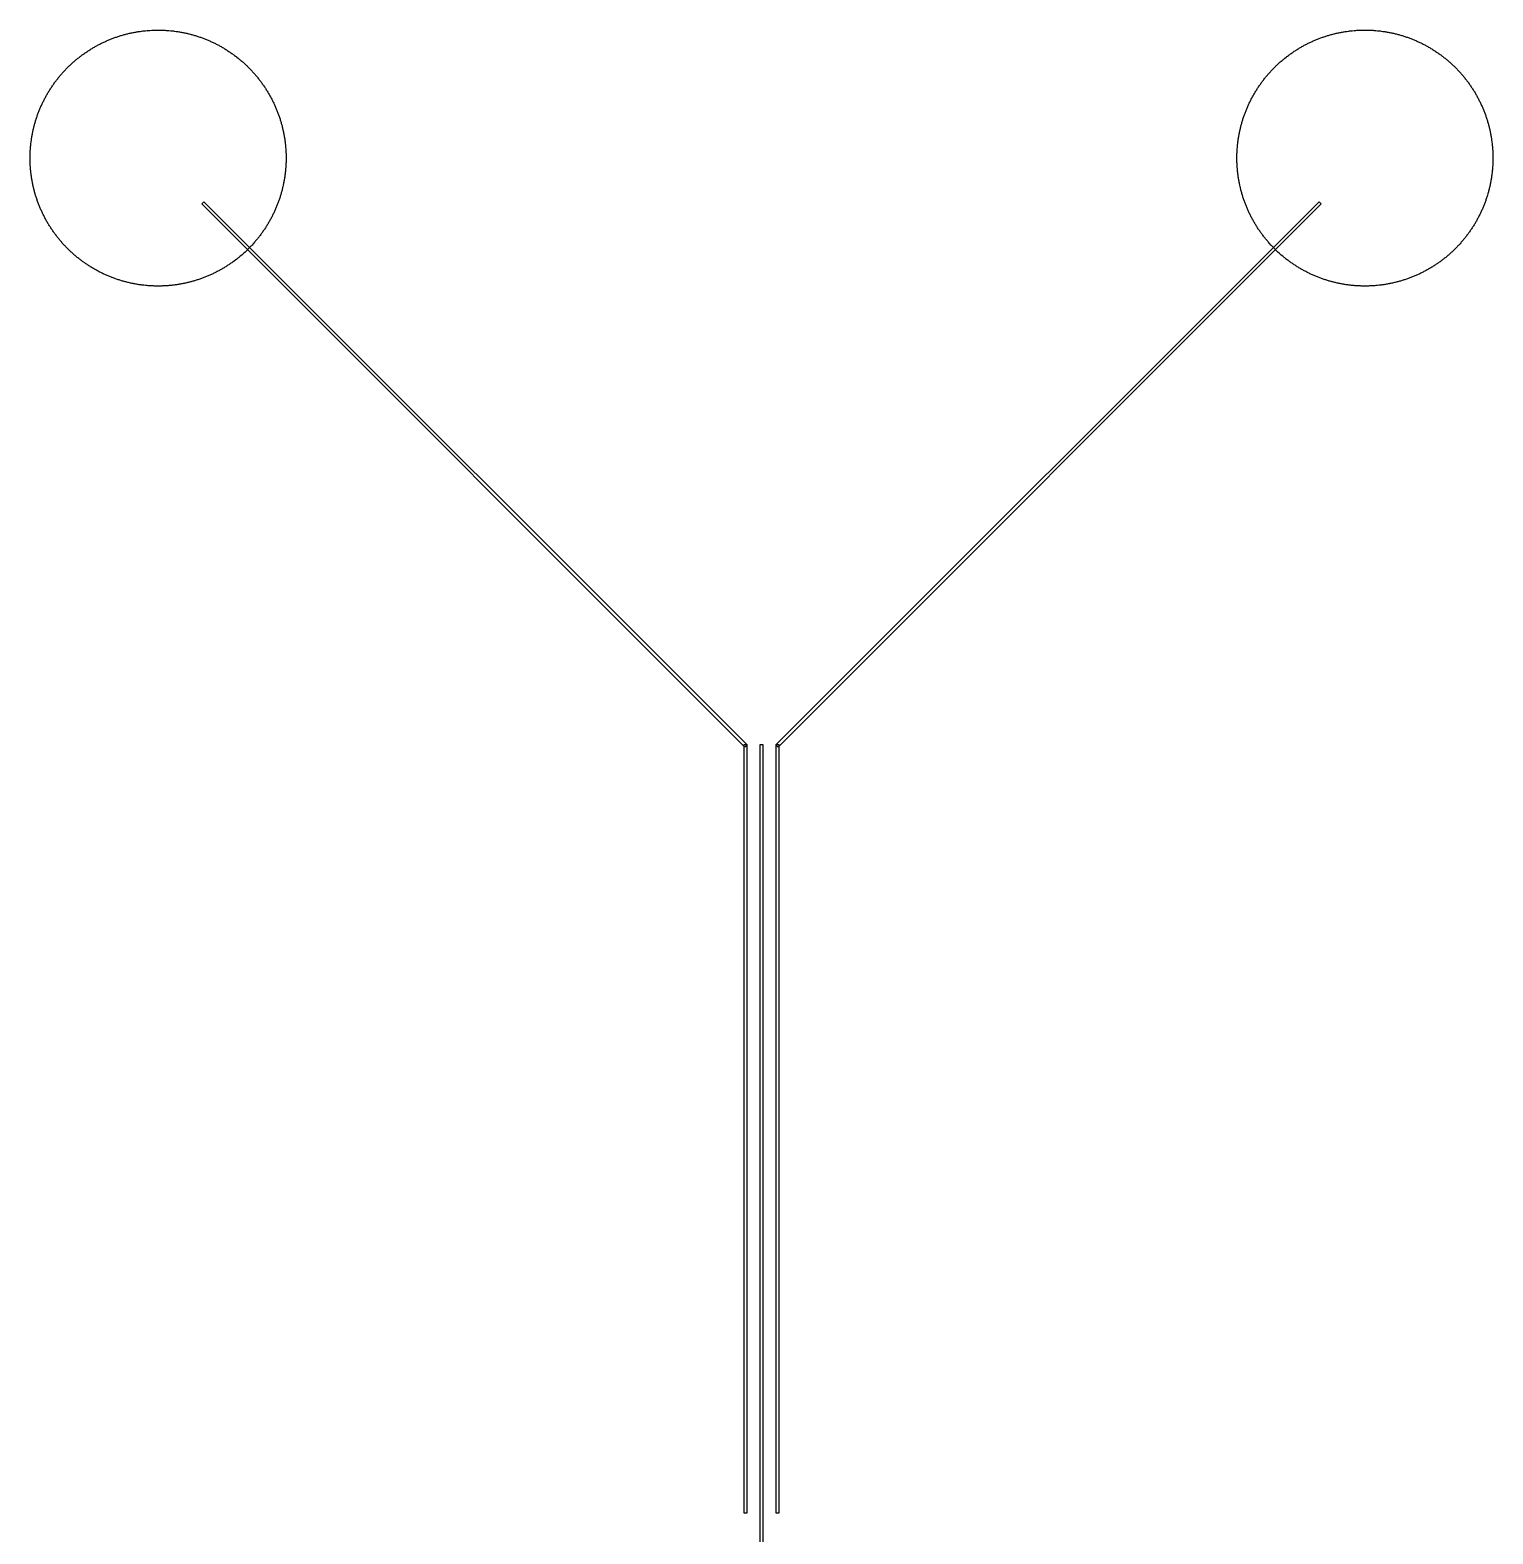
# Model space of a CAD drawing. Extents: x -30714 to 30714, y -38788 to 39084.
# Drawn here: x 19287 to 30714, y 7334 to 19084 of the extents above; entities that cross this region are included whole.
import ezdxf

# ---------------------------------------------------------------- set-up
doc = ezdxf.new("R2010")
doc.units = 0
doc.layers.add('New_Layer', color=20, linetype='CONTINUOUS')

msp = doc.modelspace()

# ---------------------------------------------------------------- linework, layer by layer
at = {"layer": 'New_Layer'}
for points in [[(21286.55, 18076.45), (21286.35, 18062.35), (21285.95, 18048.3), (21285.7, 18041.3), (21285.35, 18034.2), (21285, 18027.2), (21284.1, 18013.1), (21283, 17999.1), (21282.4, 17992.05), (21281, 17978.05), (21280.25, 17971.1), (21279.4, 17964.05), (21278.55, 17957.05), (21277.65, 17950.1), (21275.65, 17936.1), (21274.6, 17929.15), (21273.5, 17922.25), (21272.3, 17915.25), (21271.1, 17908.3), (21269.85, 17901.4), (21268.55, 17894.45), (21267.2, 17887.55), (21265.8, 17880.7), (21264.35, 17873.8), (21261.3, 17860.05), (21259.7, 17853.2), (21258.05, 17846.35), (21256.35, 17839.5), (21254.6, 17832.65), (21252.8, 17825.8), (21250.95, 17819), (21249.1, 17812.3), (21247.15, 17805.45), (21245.15, 17798.7), (21243.15, 17792), (21241.05, 17785.2), (21238.95, 17778.55), (21236.75, 17771.8), (21234.55, 17765.15), (21232.25, 17758.45), (21229.95, 17751.8), (21227.6, 17745.15), (21225.2, 17738.55), (21222.75, 17731.95), (21220.25, 17725.4), (21217.7, 17718.8), (21215.1, 17712.25), (21212.45, 17705.7), (21209.8, 17699.25), (21207.05, 17692.7), (21204.3, 17686.3), (21201.45, 17679.75), (21198.6, 17673.4), (21195.65, 17666.9), (21192.75, 17660.6), (21189.7, 17654.15), (21186.65, 17647.8), (21183.6, 17641.55), (21180.45, 17635.2), (21177.3, 17628.95), (21174.05, 17622.65), (21170.8, 17616.45), (21167.45, 17610.15), (21164.1, 17604), (21160.7, 17597.8), (21157.25, 17591.65), (21153.8, 17585.6), (21150.25, 17579.45), (21146.65, 17573.35), (21143.05, 17567.35), (21139.4, 17561.35), (21135.7, 17555.35), (21131.95, 17549.35), (21128.2, 17543.45), (21124.35, 17537.5), (21120.5, 17531.65), (21116.6, 17525.8), (21112.65, 17519.95), (21108.65, 17514.15), (21104.6, 17508.35), (21100.55, 17502.65), (21096.45, 17496.9), (21092.25, 17491.15), (21088.1, 17485.55), (21083.85, 17479.9), (21079.6, 17474.35), (21075.25, 17468.7), (21066.55, 17457.7), (21062.15, 17452.25), (21057.65, 17446.8), (21053.1, 17441.3), (21048.6, 17436), (21044.05, 17430.65), (21039.4, 17425.3), (21034.7, 17419.95), (21030.05, 17414.75), (21020.55, 17404.35), (21015.75, 17399.2), (21010.9, 17394.05), (21006.05, 17389), (21001.15, 17383.95), (20996.2, 17378.95), (20991.2, 17373.95), (20986.2, 17369), (20981.1, 17364.05), (20976.1, 17359.25), (20970.9, 17354.35), (20965.75, 17349.55), (20955.35, 17340.05), (20944.8, 17330.7), (20939.5, 17326.1), (20928.8, 17317), (20917.9, 17308), (20912.4, 17303.55), (20901.4, 17294.85), (20890.2, 17286.25), (20884.55, 17282), (20873.25, 17273.7), (20867.55, 17269.6), (20861.75, 17265.5), (20855.95, 17261.45), (20850.2, 17257.5), (20844.35, 17253.55), (20838.45, 17249.6), (20832.6, 17245.75), (20826.65, 17241.9), (20820.75, 17238.15), (20814.75, 17234.4), (20808.75, 17230.7), (20802.75, 17227.05), (20796.75, 17223.45), (20790.7, 17219.9), (20784.55, 17216.35), (20778.4, 17212.85), (20772.25, 17209.4), (20766.1, 17206), (20759.9, 17202.65), (20753.7, 17199.35), (20747.5, 17196.1), (20741.2, 17192.85), (20734.9, 17189.65), (20728.65, 17186.55), (20722.3, 17183.45), (20715.95, 17180.4), (20709.55, 17177.4), (20703.2, 17174.45), (20696.8, 17171.55), (20690.3, 17168.65), (20683.9, 17165.85), (20677.35, 17163.05), (20670.95, 17160.35), (20664.4, 17157.65), (20657.85, 17155), (20651.35, 17152.45), (20644.7, 17149.85), (20638.2, 17147.4), (20631.6, 17144.95), (20624.9, 17142.5), (20618.3, 17140.15), (20611.65, 17137.85), (20605, 17135.6), (20598.3, 17133.35), (20591.6, 17131.2), (20584.85, 17129.05), (20578.15, 17127), (20571.4, 17124.95), (20564.6, 17122.95), (20557.9, 17121.05), (20551.1, 17119.15), (20544.25, 17117.3), (20537.5, 17115.55), (20530.65, 17113.8), (20523.85, 17112.1), (20517, 17110.45), (20510.1, 17108.85), (20503.25, 17107.3), (20496.35, 17105.8), (20489.5, 17104.35), (20482.55, 17102.95), (20475.65, 17101.6), (20468.7, 17100.25), (20461.8, 17099), (20454.85, 17097.8), (20447.9, 17096.65), (20440.95, 17095.55), (20433.95, 17094.45), (20427.05, 17093.45), (20420.05, 17092.5), (20413, 17091.55), (20406.1, 17090.7), (20399.1, 17089.9), (20392.1, 17089.15), (20385.05, 17088.4), (20378.05, 17087.75), (20371, 17087.1), (20364, 17086.55), (20357, 17086.05), (20349.95, 17085.55), (20342.95, 17085.15), (20335.9, 17084.75), (20321.85, 17084.15), (20314.8, 17083.95), (20300.7, 17083.65), (20286.6, 17083.55), (20272.5, 17083.65), (20258.4, 17083.95), (20251.35, 17084.15), (20244.3, 17084.45), (20237.3, 17084.75), (20223.2, 17085.55), (20209.15, 17086.55), (20202.15, 17087.1), (20188.1, 17088.4), (20174.1, 17089.9), (20167.1, 17090.7), (20160.1, 17091.6), (20153.15, 17092.5), (20146.15, 17093.45), (20139.25, 17094.45), (20132.2, 17095.55), (20125.25, 17096.65), (20118.3, 17097.8), (20111.4, 17099), (20104.5, 17100.25), (20097.6, 17101.55), (20090.6, 17102.95), (20083.7, 17104.35), (20076.8, 17105.8), (20069.95, 17107.3), (20063.05, 17108.85), (20056.2, 17110.45), (20049.35, 17112.1), (20042.5, 17113.8), (20035.7, 17115.55), (20028.95, 17117.3), (20022.1, 17119.15), (20015.3, 17121.05), (20008.6, 17122.95), (20001.8, 17124.95), (19995, 17127), (19988.35, 17129.05), (19981.55, 17131.2), (19974.9, 17133.35), (19961.5, 17137.85), (19954.9, 17140.15), (19948.3, 17142.5), (19941.6, 17144.95), (19935, 17147.4), (19928.4, 17149.9), (19921.85, 17152.45), (19915.35, 17155), (19908.8, 17157.65), (19902.25, 17160.35), (19895.8, 17163.05), (19889.3, 17165.85), (19882.9, 17168.65), (19876.4, 17171.55), (19870, 17174.45), (19863.6, 17177.4), (19857.25, 17180.4), (19850.9, 17183.45), (19844.55, 17186.55), (19838.3, 17189.65), (19832, 17192.85), (19825.75, 17196.05), (19819.45, 17199.35), (19813.3, 17202.65), (19807.1, 17206), (19800.9, 17209.4), (19794.75, 17212.85), (19788.6, 17216.35), (19782.5, 17219.9), (19776.45, 17223.45), (19770.45, 17227.05), (19764.35, 17230.75), (19758.45, 17234.4), (19752.45, 17238.15), (19746.5, 17241.95), (19740.6, 17245.75), (19734.65, 17249.65), (19728.8, 17253.55), (19723, 17257.5), (19717.15, 17261.5), (19711.45, 17265.5), (19705.7, 17269.55), (19699.95, 17273.7), (19694.25, 17277.85), (19688.6, 17282.05), (19683, 17286.25), (19677.35, 17290.55), (19671.8, 17294.85), (19666.25, 17299.2), (19660.75, 17303.6), (19655.3, 17308), (19649.8, 17312.5), (19644.45, 17316.95), (19639.05, 17321.5), (19633.7, 17326.1), (19628.4, 17330.7), (19623.1, 17335.35), (19617.85, 17340.05), (19612.6, 17344.8), (19607.45, 17349.55), (19602.3, 17354.35), (19597.15, 17359.2), (19592.05, 17364.1), (19587, 17369), (19582, 17373.95), (19577, 17378.95), (19572.05, 17383.95), (19567.15, 17389), (19562.25, 17394.1), (19557.45, 17399.2), (19552.65, 17404.35), (19547.85, 17409.55), (19543.15, 17414.75), (19538.45, 17420), (19533.8, 17425.3), (19529.15, 17430.65), (19524.6, 17435.95), (19520.05, 17441.35), (19515.55, 17446.75), (19511.05, 17452.25), (19506.65, 17457.7), (19502.3, 17463.15), (19497.9, 17468.75), (19493.6, 17474.3), (19489.3, 17479.95), (19485.1, 17485.55), (19480.9, 17491.2), (19476.75, 17496.9), (19472.65, 17502.6), (19468.6, 17508.35), (19464.55, 17514.15), (19460.55, 17519.95), (19456.6, 17525.8), (19452.7, 17531.65), (19448.8, 17537.55), (19445, 17543.45), (19441.2, 17549.4), (19437.5, 17555.3), (19433.8, 17561.3), (19430.15, 17567.3), (19426.5, 17573.4), (19422.95, 17579.45), (19419.4, 17585.6), (19415.95, 17591.65), (19412.5, 17597.8), (19409.1, 17603.95), (19405.75, 17610.15), (19402.4, 17616.45), (19399.15, 17622.65), (19395.9, 17628.95), (19392.75, 17635.15), (19389.6, 17641.5), (19386.5, 17647.85), (19383.45, 17654.2), (19380.45, 17660.6), (19377.5, 17666.95), (19374.6, 17673.35), (19371.75, 17679.75), (19368.9, 17686.25), (19366.15, 17692.7), (19363.4, 17699.2), (19360.7, 17705.75), (19358.1, 17712.25), (19355.5, 17718.8), (19352.95, 17725.35), (19350.45, 17731.95), (19348, 17738.55), (19345.6, 17745.15), (19343.25, 17751.8), (19340.9, 17758.5), (19338.65, 17765.1), (19336.45, 17771.8), (19334.25, 17778.55), (19332.15, 17785.2), (19330.05, 17791.95), (19326.05, 17805.45), (19324.1, 17812.25), (19322.25, 17819), (19320.4, 17825.8), (19318.6, 17832.65), (19316.85, 17839.45), (19315.15, 17846.3), (19313.5, 17853.15), (19311.9, 17860), (19310.35, 17866.9), (19308.85, 17873.75), (19307.4, 17880.65), (19306, 17887.55), (19304.65, 17894.45), (19303.35, 17901.4), (19302.1, 17908.3), (19300.85, 17915.3), (19299.7, 17922.2), (19298.6, 17929.15), (19297.55, 17936.1), (19296.5, 17943.15), (19295.55, 17950.05), (19294.65, 17957.05), (19292.95, 17971.05), (19292.2, 17978.05), (19291.45, 17985.1), (19290.8, 17992.05), (19289.6, 18006.1), (19289.1, 18013.1), (19288.2, 18027.2), (19287.85, 18034.2), (19287.5, 18041.25), (19287, 18055.35), (19286.85, 18062.35), (19286.7, 18069.4), (19286.65, 18076.45), (19286.6, 18083.55), (19286.7, 18097.65), (19286.85, 18104.7), (19287, 18111.7), (19287.5, 18125.8), (19287.85, 18132.85), (19288.2, 18139.85), (19289.1, 18153.95), (19289.6, 18160.95), (19290.2, 18168), (19290.8, 18175), (19291.45, 18181.95), (19292.2, 18189), (19292.95, 18196), (19294.65, 18210), (19295.55, 18217), (19296.5, 18223.9), (19297.55, 18230.95), (19298.6, 18237.9), (19299.7, 18244.85), (19300.85, 18251.75), (19302.1, 18258.75), (19303.35, 18265.65), (19304.65, 18272.6), (19306, 18279.5), (19307.4, 18286.4), (19308.85, 18293.3), (19310.35, 18300.2), (19311.9, 18307.05), (19313.5, 18313.9), (19315.15, 18320.75), (19316.85, 18327.6), (19318.6, 18334.45), (19320.4, 18341.25), (19322.25, 18348.05), (19324.1, 18354.8), (19326.05, 18361.6), (19328, 18368.3), (19330.05, 18375.1), (19332.15, 18381.85), (19334.25, 18388.55), (19338.65, 18401.95), (19340.9, 18408.55), (19343.2, 18415.2), (19345.6, 18421.9), (19348, 18428.5), (19350.45, 18435.1), (19352.95, 18441.7), (19355.5, 18448.25), (19358.05, 18454.75), (19360.7, 18461.3), (19363.4, 18467.85), (19366.15, 18474.35), (19368.9, 18480.8), (19371.75, 18487.3), (19374.6, 18493.7), (19377.5, 18500.1), (19380.5, 18506.55), (19383.45, 18512.85), (19386.5, 18519.2), (19389.6, 18525.55), (19392.75, 18531.9), (19395.9, 18538.1), (19399.15, 18544.4), (19402.4, 18550.6), (19405.75, 18556.9), (19409.1, 18563.1), (19412.5, 18569.25), (19415.9, 18575.35), (19419.4, 18581.45), (19422.95, 18587.6), (19426.5, 18593.65), (19430.15, 18599.75), (19433.8, 18605.75), (19437.5, 18611.75), (19441.2, 18617.65), (19445, 18623.6), (19448.8, 18629.5), (19452.7, 18635.45), (19456.6, 18641.3), (19460.55, 18647.1), (19464.55, 18652.95), (19468.6, 18658.75), (19472.65, 18664.45), (19476.75, 18670.15), (19480.9, 18675.85), (19485.1, 18681.5), (19489.35, 18687.15), (19493.6, 18692.75), (19497.9, 18698.3), (19502.25, 18703.85), (19506.65, 18709.35), (19511.1, 18714.85), (19515.55, 18720.3), (19520.05, 18725.7), (19524.55, 18731.05), (19529.2, 18736.45), (19533.8, 18741.75), (19538.45, 18747.05), (19543.15, 18752.3), (19547.85, 18757.5), (19552.65, 18762.7), (19557.45, 18767.85), (19562.25, 18772.95), (19567.15, 18778.05), (19572.05, 18783.1), (19577, 18788.1), (19582, 18793.1), (19587, 18798.05), (19592.05, 18802.95), (19597.15, 18807.85), (19602.3, 18812.7), (19607.45, 18817.5), (19612.6, 18822.25), (19617.85, 18827), (19623.1, 18831.7), (19628.4, 18836.35), (19633.7, 18840.95), (19639.05, 18845.55), (19644.45, 18850.1), (19649.85, 18854.6), (19655.3, 18859.05), (19660.75, 18863.45), (19666.25, 18867.85), (19671.8, 18872.2), (19677.35, 18876.5), (19683, 18880.8), (19688.6, 18885), (19694.25, 18889.2), (19699.95, 18893.35), (19705.7, 18897.5), (19711.45, 18901.55), (19717.15, 18905.55), (19723, 18909.55), (19728.8, 18913.5), (19734.65, 18917.4), (19740.6, 18921.3), (19746.45, 18925.1), (19752.45, 18928.9), (19758.4, 18932.65), (19764.4, 18936.35), (19770.45, 18940), (19776.45, 18943.6), (19782.55, 18947.2), (19788.6, 18950.7), (19794.75, 18954.2), (19800.9, 18957.65), (19807.1, 18961.05), (19813.25, 18964.4), (19819.45, 18967.7), (19825.75, 18971), (19831.95, 18974.2), (19838.3, 18977.4), (19844.55, 18980.5), (19850.9, 18983.6), (19857.25, 18986.65), (19863.6, 18989.65), (19870, 18992.6), (19876.4, 18995.5), (19882.85, 18998.4), (19889.3, 19001.2), (19895.8, 19004), (19902.25, 19006.7), (19908.8, 19009.4), (19915.35, 19012.05), (19921.9, 19014.65), (19928.4, 19017.15), (19935, 19019.65), (19941.65, 19022.15), (19948.25, 19024.55), (19954.9, 19026.9), (19961.5, 19029.2), (19968.25, 19031.5), (19974.9, 19033.7), (19981.55, 19035.85), (19988.3, 19038), (19995, 19040.05), (20001.75, 19042.1), (20008.6, 19044.1), (20015.3, 19046), (20022.1, 19047.9), (20028.9, 19049.75), (20035.75, 19051.55), (20042.5, 19053.25), (20049.35, 19054.95), (20056.2, 19056.6), (20063.05, 19058.2), (20069.95, 19059.75), (20076.8, 19061.25), (20083.7, 19062.7), (20090.6, 19064.1), (20097.6, 19065.5), (20104.5, 19066.8), (20111.4, 19068.05), (20118.3, 19069.25), (20125.25, 19070.4), (20132.2, 19071.5), (20139.2, 19072.6), (20146.15, 19073.6), (20160.15, 19075.5), (20167.1, 19076.35), (20174.1, 19077.15), (20181.15, 19077.95), (20188.1, 19078.65), (20202.15, 19079.95), (20209.15, 19080.5), (20216.25, 19081.05), (20223.2, 19081.5), (20237.3, 19082.3), (20244.3, 19082.6), (20251.35, 19082.9), (20265.45, 19083.3), (20279.55, 19083.5), (20293.65, 19083.5), (20307.75, 19083.3), (20321.85, 19082.9), (20335.9, 19082.3), (20342.95, 19081.9), (20349.95, 19081.5), (20357, 19081), (20364, 19080.5), (20371.05, 19079.95), (20385.05, 19078.65), (20392.05, 19077.95), (20399.1, 19077.15), (20406.1, 19076.35), (20413.05, 19075.5), (20427.05, 19073.6), (20434, 19072.6), (20440.9, 19071.55), (20447.9, 19070.4), (20454.85, 19069.25), (20461.8, 19068.05), (20468.7, 19066.8), (20475.6, 19065.5), (20482.5, 19064.15), (20489.5, 19062.7), (20496.35, 19061.25), (20503.25, 19059.75), (20510.1, 19058.2), (20517, 19056.6), (20523.85, 19054.95), (20530.6, 19053.3), (20537.45, 19051.55), (20544.3, 19049.75), (20551.1, 19047.9), (20557.9, 19046), (20564.6, 19044.1), (20571.4, 19042.1), (20578.15, 19040.05), (20584.85, 19038), (20591.6, 19035.85), (20598.3, 19033.7), (20605, 19031.45), (20611.65, 19029.2), (20618.3, 19026.9), (20624.9, 19024.55), (20631.6, 19022.1), (20638.2, 19019.65), (20644.7, 19017.2), (20651.3, 19014.65), (20657.85, 19012.05), (20664.4, 19009.4), (20670.95, 19006.7), (20677.4, 19004), (20683.9, 19001.2), (20690.3, 18998.4), (20696.8, 18995.5), (20703.2, 18992.6), (20709.6, 18989.65), (20715.95, 18986.65), (20722.3, 18983.6), (20728.65, 18980.5), (20734.9, 18977.4), (20741.2, 18974.2), (20747.45, 18971), (20753.75, 18967.7), (20759.9, 18964.4), (20766.1, 18961.05), (20772.3, 18957.65), (20778.45, 18954.2), (20784.6, 18950.7), (20790.7, 18947.15), (20796.75, 18943.6), (20802.75, 18940), (20808.75, 18936.35), (20814.75, 18932.65), (20820.75, 18928.9), (20826.65, 18925.15), (20832.6, 18921.3), (20838.45, 18917.45), (20844.35, 18913.5), (20850.15, 18909.6), (20855.95, 18905.6), (20861.75, 18901.55), (20867.55, 18897.45), (20873.2, 18893.4), (20878.95, 18889.2), (20884.55, 18885.05), (20890.2, 18880.8), (20895.85, 18876.5), (20901.4, 18872.2), (20912.4, 18863.5), (20917.9, 18859.05), (20923.4, 18854.55), (20928.75, 18850.1), (20934.2, 18845.5), (20939.5, 18840.95), (20944.8, 18836.35), (20950.15, 18831.65), (20955.35, 18827), (20960.6, 18822.25), (20965.75, 18817.5), (20970.9, 18812.7), (20976.05, 18807.85), (20981.1, 18803), (20986.15, 18798.1), (20991.2, 18793.1), (20996.2, 18788.1), (21001.15, 18783.1), (21006.05, 18778.05), (21010.95, 18772.95), (21015.75, 18767.85), (21020.55, 18762.7), (21025.35, 18757.5), (21030.05, 18752.3), (21034.75, 18747.05), (21039.4, 18741.75), (21044, 18736.45), (21048.6, 18731.05), (21053.15, 18725.7), (21057.6, 18720.35), (21062.1, 18714.85), (21066.55, 18709.35), (21070.9, 18703.9), (21075.25, 18698.35), (21079.55, 18692.8), (21083.85, 18687.15), (21088.1, 18681.5), (21092.25, 18675.9), (21096.45, 18670.15), (21100.55, 18664.45), (21104.6, 18658.7), (21108.65, 18652.9), (21112.65, 18647.1), (21116.6, 18641.25), (21120.5, 18635.4), (21124.35, 18629.55), (21128.2, 18623.6), (21132, 18617.65), (21135.7, 18611.75), (21139.4, 18605.75), (21143.05, 18599.7), (21146.65, 18593.7), (21150.25, 18587.6), (21153.8, 18581.45), (21157.25, 18575.4), (21160.7, 18569.25), (21164.1, 18563.05), (21167.45, 18556.9), (21170.8, 18550.6), (21174.05, 18544.4), (21177.3, 18538.1), (21180.45, 18531.85), (21183.55, 18525.6), (21186.65, 18519.25), (21189.7, 18512.9), (21192.7, 18506.55), (21195.65, 18500.15), (21198.6, 18493.7), (21201.45, 18487.3), (21204.25, 18480.85), (21207.05, 18474.35), (21209.8, 18467.8), (21212.45, 18461.35), (21215.1, 18454.8), (21217.7, 18448.25), (21220.25, 18441.65), (21222.75, 18435.1), (21225.2, 18428.5), (21227.6, 18421.9), (21229.95, 18415.25), (21232.3, 18408.55), (21234.55, 18401.9), (21236.75, 18395.25), (21238.95, 18388.5), (21241.05, 18381.85), (21243.15, 18375.05), (21245.15, 18368.35), (21247.15, 18361.6), (21249.1, 18354.75), (21250.95, 18348.05), (21252.8, 18341.25), (21254.6, 18334.45), (21256.35, 18327.6), (21258.05, 18320.7), (21259.7, 18313.85), (21261.3, 18307), (21264.35, 18293.25), (21265.8, 18286.35), (21267.2, 18279.5), (21268.55, 18272.6), (21269.85, 18265.65), (21271.1, 18258.75), (21272.3, 18251.8), (21273.5, 18244.8), (21274.6, 18237.9), (21275.65, 18230.95), (21277.65, 18216.95), (21278.55, 18210), (21279.4, 18203), (21280.25, 18195.95), (21281, 18189), (21282.4, 18175), (21283, 18168), (21284.1, 18153.95), (21285, 18139.85), (21285.35, 18132.85), (21285.7, 18125.8), (21285.95, 18118.75), (21286.35, 18104.7), (21286.55, 18090.6)], [(30713.7, 18076.5), (30713.65, 18069.45), (30713.5, 18062.4), (30713.35, 18055.4), (30712.85, 18041.3), (30712.5, 18034.25), (30712.15, 18027.25), (30711.25, 18013.15), (30710.75, 18006.15), (30709.55, 17992.1), (30708.9, 17985.15), (30708.15, 17978.1), (30707.4, 17971.1), (30705.7, 17957.1), (30704.8, 17950.1), (30703.85, 17943.2), (30702.8, 17936.15), (30701.75, 17929.2), (30700.65, 17922.25), (30699.5, 17915.35), (30698.25, 17908.35), (30697, 17901.45), (30695.7, 17894.5), (30694.35, 17887.6), (30692.95, 17880.7), (30691.5, 17873.8), (30690, 17866.95), (30688.45, 17860.05), (30686.85, 17853.2), (30685.2, 17846.35), (30683.5, 17839.5), (30681.75, 17832.7), (30679.95, 17825.85), (30678.1, 17819.05), (30676.25, 17812.3), (30674.3, 17805.5), (30670.3, 17792), (30668.2, 17785.25), (30666.1, 17778.6), (30663.9, 17771.85), (30661.7, 17765.15), (30659.45, 17758.55), (30657.1, 17751.85), (30654.75, 17745.2), (30652.35, 17738.6), (30649.9, 17732), (30647.4, 17725.4), (30644.85, 17718.85), (30642.25, 17712.3), (30639.65, 17705.8), (30636.95, 17699.25), (30634.2, 17692.75), (30631.45, 17686.3), (30628.6, 17679.8), (30625.75, 17673.4), (30622.85, 17667), (30619.9, 17660.65), (30616.9, 17654.25), (30613.85, 17647.9), (30610.75, 17641.55), (30607.6, 17635.2), (30604.45, 17629), (30601.2, 17622.7), (30597.95, 17616.5), (30594.6, 17610.2), (30591.25, 17604), (30587.85, 17597.85), (30584.4, 17591.7), (30580.95, 17585.65), (30577.4, 17579.5), (30573.85, 17573.45), (30570.2, 17567.35), (30566.55, 17561.35), (30562.85, 17555.35), (30559.15, 17549.45), (30555.35, 17543.5), (30551.55, 17537.6), (30547.65, 17531.7), (30543.75, 17525.85), (30539.8, 17520), (30535.8, 17514.2), (30531.75, 17508.4), (30527.7, 17502.65), (30523.6, 17496.95), (30519.45, 17491.25), (30515.25, 17485.6), (30511.05, 17480), (30506.75, 17474.35), (30502.45, 17468.8), (30498.05, 17463.2), (30493.7, 17457.75), (30489.3, 17452.3), (30484.8, 17446.8), (30480.3, 17441.4), (30475.75, 17436), (30471.2, 17430.7), (30466.55, 17425.35), (30461.9, 17420.05), (30457.2, 17414.8), (30452.5, 17409.6), (30447.7, 17404.4), (30442.9, 17399.25), (30438.1, 17394.15), (30433.2, 17389.05), (30428.3, 17384), (30423.35, 17379), (30418.35, 17374), (30413.35, 17369.05), (30408.3, 17364.15), (30403.2, 17359.25), (30398.05, 17354.4), (30392.9, 17349.6), (30387.75, 17344.85), (30382.5, 17340.1), (30377.25, 17335.4), (30371.95, 17330.75), (30366.65, 17326.15), (30361.3, 17321.55), (30355.9, 17317), (30350.55, 17312.55), (30345.05, 17308.05), (30339.6, 17303.65), (30334.1, 17299.25), (30328.55, 17294.9), (30323, 17290.6), (30317.35, 17286.3), (30311.75, 17282.1), (30306.1, 17277.9), (30300.4, 17273.75), (30294.65, 17269.6), (30288.9, 17265.55), (30283.2, 17261.55), (30277.35, 17257.55), (30271.55, 17253.6), (30265.7, 17249.7), (30259.75, 17245.8), (30253.85, 17242), (30247.9, 17238.2), (30241.9, 17234.45), (30236, 17230.8), (30229.9, 17227.1), (30223.9, 17223.5), (30217.85, 17219.95), (30211.75, 17216.4), (30205.6, 17212.9), (30199.45, 17209.45), (30193.25, 17206.05), (30187.05, 17202.7), (30180.9, 17199.4), (30174.6, 17196.1), (30168.35, 17192.9), (30162.05, 17189.7), (30155.8, 17186.6), (30149.45, 17183.5), (30143.1, 17180.45), (30136.75, 17177.45), (30130.35, 17174.5), (30123.95, 17171.6), (30117.45, 17168.7), (30111.05, 17165.9), (30104.55, 17163.1), (30098.1, 17160.4), (30091.55, 17157.7), (30085, 17155.05), (30078.5, 17152.5), (30071.95, 17149.95), (30065.35, 17147.45), (30058.75, 17145), (30052.05, 17142.55), (30045.45, 17140.2), (30038.85, 17137.9), (30025.45, 17133.4), (30018.8, 17131.25), (30012, 17129.1), (30005.35, 17127.05), (29998.55, 17125), (29991.75, 17123), (29985.05, 17121.1), (29978.25, 17119.2), (29971.4, 17117.35), (29964.65, 17115.6), (29957.85, 17113.85), (29951, 17112.15), (29944.15, 17110.5), (29937.3, 17108.9), (29930.4, 17107.35), (29923.55, 17105.85), (29916.65, 17104.4), (29909.75, 17103), (29902.75, 17101.6), (29895.85, 17100.3), (29888.95, 17099.05), (29882.05, 17097.85), (29875.1, 17096.7), (29868.15, 17095.6), (29861.1, 17094.5), (29854.2, 17093.5), (29847.2, 17092.55), (29840.25, 17091.65), (29833.25, 17090.75), (29826.25, 17089.95), (29812.25, 17088.45), (29798.2, 17087.15), (29791.2, 17086.6), (29777.15, 17085.6), (29763.05, 17084.8), (29756.05, 17084.5), (29749, 17084.2), (29741.95, 17084), (29727.85, 17083.7), (29713.75, 17083.6), (29699.65, 17083.7), (29685.55, 17084), (29678.5, 17084.2), (29664.45, 17084.8), (29657.4, 17085.2), (29650.4, 17085.6), (29643.35, 17086.1), (29636.35, 17086.6), (29629.35, 17087.15), (29622.3, 17087.8), (29615.3, 17088.45), (29608.25, 17089.2), (29601.25, 17089.95), (29594.25, 17090.75), (29587.35, 17091.6), (29580.3, 17092.55), (29573.3, 17093.5), (29566.4, 17094.5), (29559.4, 17095.6), (29552.45, 17096.7), (29545.5, 17097.85), (29538.55, 17099.05), (29531.65, 17100.3), (29524.7, 17101.65), (29517.8, 17103), (29510.85, 17104.4), (29504, 17105.85), (29497.1, 17107.35), (29490.25, 17108.9), (29483.35, 17110.5), (29476.5, 17112.15), (29469.7, 17113.85), (29462.85, 17115.6), (29456.1, 17117.35), (29449.25, 17119.2), (29442.45, 17121.1), (29435.75, 17123), (29428.95, 17125), (29422.2, 17127.05), (29415.5, 17129.1), (29408.75, 17131.25), (29402.05, 17133.4), (29395.35, 17135.65), (29388.7, 17137.9), (29382.05, 17140.2), (29375.45, 17142.55), (29368.75, 17145), (29362.15, 17147.45), (29355.65, 17149.9), (29349, 17152.5), (29342.5, 17155.05), (29335.95, 17157.7), (29329.4, 17160.4), (29323, 17163.1), (29316.45, 17165.9), (29310.05, 17168.7), (29303.55, 17171.6), (29297.15, 17174.5), (29290.8, 17177.45), (29284.4, 17180.45), (29278.05, 17183.5), (29271.7, 17186.6), (29265.45, 17189.7), (29259.15, 17192.9), (29252.85, 17196.15), (29246.65, 17199.4), (29240.45, 17202.7), (29234.25, 17206.05), (29228.1, 17209.45), (29221.95, 17212.9), (29215.8, 17216.4), (29209.65, 17219.95), (29203.6, 17223.5), (29197.6, 17227.1), (29191.6, 17230.75), (29185.6, 17234.45), (29179.6, 17238.2), (29173.7, 17241.95), (29167.75, 17245.8), (29161.9, 17249.65), (29156, 17253.6), (29150.15, 17257.55), (29144.4, 17261.5), (29138.6, 17265.55), (29132.8, 17269.65), (29127.1, 17273.75), (29115.8, 17282.05), (29110.15, 17286.3), (29098.95, 17294.9), (29087.95, 17303.6), (29082.45, 17308.05), (29071.55, 17317.05), (29060.85, 17326.15), (29055.55, 17330.75), (29045, 17340.1), (29034.6, 17349.6), (29029.45, 17354.4), (29024.25, 17359.3), (29019.25, 17364.1), (29014.15, 17369.05), (29009.15, 17374), (29004.15, 17379), (28999.2, 17384), (28994.3, 17389.05), (28989.45, 17394.1), (28984.6, 17399.25), (28979.8, 17404.4), (28970.3, 17414.8), (28965.65, 17420), (28960.95, 17425.35), (28956.3, 17430.7), (28951.75, 17436.05), (28947.25, 17441.35), (28942.7, 17446.85), (28938.2, 17452.3), (28933.8, 17457.75), (28925.1, 17468.75), (28920.75, 17474.4), (28916.5, 17479.95), (28912.25, 17485.6), (28908.1, 17491.2), (28903.9, 17496.95), (28899.8, 17502.7), (28895.75, 17508.4), (28891.7, 17514.2), (28887.7, 17520), (28883.75, 17525.85), (28879.85, 17531.7), (28876, 17537.55), (28872.15, 17543.5), (28868.4, 17549.4), (28864.65, 17555.4), (28860.95, 17561.4), (28857.3, 17567.4), (28853.7, 17573.4), (28850.1, 17579.5), (28846.55, 17585.65), (28843.1, 17591.7), (28839.65, 17597.85), (28836.25, 17604.05), (28832.9, 17610.2), (28829.55, 17616.5), (28826.3, 17622.7), (28823.05, 17629), (28819.9, 17635.25), (28816.75, 17641.6), (28813.7, 17647.85), (28810.65, 17654.2), (28807.6, 17660.65), (28804.7, 17666.95), (28801.75, 17673.45), (28798.9, 17679.8), (28796.05, 17686.35), (28793.3, 17692.75), (28790.55, 17699.3), (28787.9, 17705.75), (28785.25, 17712.3), (28782.65, 17718.85), (28780.1, 17725.45), (28777.6, 17732), (28775.15, 17738.6), (28772.75, 17745.2), (28770.4, 17751.85), (28768.1, 17758.5), (28765.8, 17765.2), (28763.6, 17771.85), (28761.4, 17778.6), (28759.3, 17785.25), (28757.2, 17792.05), (28755.2, 17798.75), (28753.2, 17805.5), (28751.25, 17812.35), (28749.4, 17819.05), (28747.55, 17825.85), (28745.75, 17832.7), (28744, 17839.55), (28742.3, 17846.4), (28740.65, 17853.25), (28739.05, 17860.1), (28736, 17873.85), (28734.55, 17880.75), (28733.15, 17887.6), (28731.8, 17894.5), (28730.5, 17901.45), (28729.25, 17908.35), (28728.05, 17915.3), (28726.85, 17922.3), (28725.75, 17929.2), (28724.7, 17936.15), (28722.7, 17950.15), (28721.8, 17957.1), (28720.95, 17964.1), (28720.1, 17971.15), (28719.35, 17978.1), (28717.95, 17992.1), (28717.35, 17999.15), (28716.25, 18013.15), (28715.35, 18027.25), (28715, 18034.25), (28714.65, 18041.35), (28714.4, 18048.35), (28714, 18062.4), (28713.8, 18076.5), (28713.8, 18090.65), (28714, 18104.75), (28714.4, 18118.8), (28714.65, 18125.85), (28715, 18132.9), (28715.35, 18139.9), (28716.25, 18154), (28717.35, 18168.05), (28717.95, 18175.05), (28719.35, 18189.05), (28720.1, 18196), (28720.95, 18203.05), (28721.8, 18210.05), (28722.7, 18217), (28724.7, 18231), (28725.75, 18237.95), (28726.85, 18244.85), (28728.05, 18251.85), (28729.25, 18258.8), (28730.5, 18265.7), (28731.8, 18272.65), (28733.15, 18279.55), (28734.55, 18286.4), (28736, 18293.3), (28739.05, 18307.05), (28740.65, 18313.9), (28742.3, 18320.75), (28744, 18327.65), (28745.75, 18334.5), (28747.55, 18341.3), (28749.4, 18348.1), (28751.25, 18354.8), (28753.2, 18361.65), (28755.2, 18368.4), (28757.2, 18375.1), (28759.3, 18381.9), (28761.4, 18388.55), (28763.6, 18395.3), (28765.8, 18401.95), (28768.05, 18408.6), (28770.4, 18415.3), (28772.75, 18421.95), (28775.15, 18428.55), (28777.6, 18435.15), (28780.1, 18441.7), (28782.65, 18448.3), (28785.25, 18454.85), (28787.9, 18461.4), (28790.55, 18467.85), (28793.3, 18474.4), (28796.1, 18480.9), (28798.9, 18487.35), (28801.75, 18493.75), (28804.7, 18500.2), (28807.65, 18506.6), (28810.65, 18512.95), (28813.7, 18519.3), (28816.8, 18525.65), (28819.9, 18531.9), (28823.05, 18538.15), (28826.3, 18544.45), (28829.55, 18550.65), (28832.9, 18556.95), (28836.25, 18563.1), (28839.65, 18569.3), (28843.1, 18575.45), (28846.55, 18581.5), (28850.1, 18587.65), (28853.7, 18593.75), (28857.3, 18599.75), (28860.95, 18605.8), (28864.65, 18611.8), (28868.35, 18617.7), (28872.15, 18623.65), (28876, 18629.6), (28879.85, 18635.45), (28883.75, 18641.3), (28887.7, 18647.15), (28891.7, 18652.95), (28895.75, 18658.75), (28899.8, 18664.5), (28903.9, 18670.2), (28908.1, 18675.95), (28912.25, 18681.55), (28916.5, 18687.2), (28920.8, 18692.85), (28925.1, 18698.4), (28929.45, 18703.95), (28933.8, 18709.4), (28938.25, 18714.9), (28942.75, 18720.4), (28947.2, 18725.75), (28951.75, 18731.1), (28956.35, 18736.5), (28960.95, 18741.8), (28965.6, 18747.1), (28970.3, 18752.35), (28975, 18757.55), (28979.8, 18762.75), (28984.6, 18767.9), (28989.4, 18773), (28994.3, 18778.1), (28999.2, 18783.15), (29004.15, 18788.15), (29009.15, 18793.15), (29014.2, 18798.15), (29019.25, 18803.05), (29024.3, 18807.9), (29029.45, 18812.75), (29034.6, 18817.55), (29039.75, 18822.3), (29045, 18827.05), (29050.2, 18831.7), (29055.55, 18836.4), (29060.85, 18841), (29066.15, 18845.55), (29071.6, 18850.15), (29076.95, 18854.6), (29082.45, 18859.1), (29087.95, 18863.55), (29098.95, 18872.25), (29104.5, 18876.55), (29110.15, 18880.85), (29115.8, 18885.1), (29121.4, 18889.25), (29127.15, 18893.45), (29132.8, 18897.5), (29138.6, 18901.6), (29144.4, 18905.65), (29150.2, 18909.65), (29156, 18913.55), (29161.9, 18917.5), (29167.75, 18921.35), (29173.7, 18925.2), (29179.6, 18928.95), (29185.6, 18932.7), (29191.6, 18936.4), (29197.6, 18940.05), (29203.6, 18943.65), (29209.65, 18947.2), (29215.75, 18950.75), (29221.9, 18954.25), (29228.05, 18957.7), (29234.25, 18961.1), (29240.45, 18964.45), (29246.6, 18967.75), (29252.9, 18971.05), (29259.15, 18974.25), (29265.45, 18977.45), (29271.7, 18980.55), (29278.05, 18983.65), (29284.4, 18986.7), (29290.75, 18989.7), (29297.15, 18992.65), (29303.55, 18995.55), (29310.05, 18998.45), (29316.45, 19001.25), (29322.95, 19004.05), (29329.4, 19006.75), (29335.95, 19009.45), (29342.5, 19012.1), (29349.05, 19014.7), (29355.65, 19017.25), (29362.15, 19019.7), (29368.75, 19022.15), (29375.45, 19024.6), (29382.05, 19026.95), (29388.7, 19029.25), (29395.35, 19031.5), (29402.05, 19033.75), (29408.75, 19035.9), (29415.5, 19038.05), (29422.2, 19040.1), (29428.95, 19042.15), (29435.75, 19044.15), (29442.45, 19046.05), (29449.25, 19047.95), (29456.05, 19049.8), (29462.9, 19051.6), (29469.75, 19053.35), (29476.5, 19055), (29483.35, 19056.65), (29490.25, 19058.25), (29497.1, 19059.8), (29504, 19061.3), (29510.85, 19062.75), (29517.85, 19064.2), (29524.75, 19065.55), (29531.65, 19066.85), (29538.55, 19068.1), (29545.5, 19069.3), (29552.45, 19070.45), (29559.45, 19071.6), (29566.35, 19072.65), (29573.3, 19073.65), (29587.3, 19075.55), (29594.25, 19076.4), (29601.25, 19077.2), (29608.3, 19078), (29615.3, 19078.7), (29629.3, 19080), (29636.35, 19080.55), (29643.35, 19081.05), (29650.4, 19081.55), (29657.4, 19081.95), (29664.45, 19082.35), (29678.5, 19082.95), (29692.6, 19083.35), (29706.7, 19083.55), (29720.8, 19083.55), (29734.9, 19083.35), (29749, 19082.95), (29756.05, 19082.65), (29763.05, 19082.35), (29777.15, 19081.55), (29784.1, 19081.1), (29791.2, 19080.55), (29798.2, 19080), (29812.25, 19078.7), (29819.2, 19078), (29826.25, 19077.2), (29833.25, 19076.4), (29840.2, 19075.55), (29854.2, 19073.65), (29861.15, 19072.65), (29868.15, 19071.55), (29875.1, 19070.45), (29882.05, 19069.3), (29888.95, 19068.1), (29895.85, 19066.85), (29902.75, 19065.55), (29909.75, 19064.15), (29916.65, 19062.75), (29923.55, 19061.3), (29930.4, 19059.8), (29937.3, 19058.25), (29944.15, 19056.65), (29951, 19055), (29957.85, 19053.3), (29964.6, 19051.6), (29971.45, 19049.8), (29978.25, 19047.95), (29985.05, 19046.05), (29991.75, 19044.15), (29998.6, 19042.15), (30005.35, 19040.1), (30012.05, 19038.05), (30018.8, 19035.9), (30025.45, 19033.75), (30032.1, 19031.55), (30038.85, 19029.25), (30045.45, 19026.95), (30052.1, 19024.6), (30058.7, 19022.2), (30065.35, 19019.7), (30071.95, 19017.2), (30078.45, 19014.7), (30085, 19012.1), (30091.55, 19009.45), (30098.1, 19006.75), (30104.55, 19004.05), (30111.05, 19001.25), (30117.5, 18998.45), (30123.95, 18995.55), (30130.35, 18992.65), (30136.75, 18989.7), (30143.1, 18986.7), (30149.45, 18983.65), (30155.8, 18980.55), (30162.05, 18977.45), (30168.4, 18974.25), (30174.6, 18971.05), (30180.9, 18967.75), (30187.1, 18964.45), (30193.25, 18961.1), (30199.45, 18957.7), (30205.6, 18954.25), (30211.75, 18950.75), (30217.8, 18947.25), (30223.9, 18943.65), (30229.9, 18940.05), (30235.95, 18936.4), (30241.95, 18932.7), (30247.9, 18928.95), (30253.9, 18925.15), (30259.75, 18921.35), (30265.7, 18917.45), (30271.55, 18913.55), (30277.35, 18909.6), (30283.2, 18905.6), (30288.9, 18901.6), (30294.65, 18897.55), (30300.4, 18893.4), (30306.1, 18889.25), (30311.75, 18885.05), (30317.35, 18880.85), (30323, 18876.55), (30328.55, 18872.25), (30334.1, 18867.9), (30339.6, 18863.5), (30345.05, 18859.1), (30350.5, 18854.65), (30355.9, 18850.15), (30361.3, 18845.6), (30366.65, 18841), (30371.95, 18836.4), (30377.25, 18831.75), (30382.5, 18827.05), (30387.75, 18822.3), (30392.9, 18817.55), (30398.05, 18812.75), (30403.2, 18807.9), (30408.3, 18803), (30413.35, 18798.1), (30418.35, 18793.15), (30423.35, 18788.15), (30428.3, 18783.15), (30433.2, 18778.1), (30438.1, 18773), (30442.9, 18767.9), (30447.7, 18762.75), (30452.5, 18757.55), (30457.2, 18752.35), (30461.9, 18747.1), (30466.55, 18741.8), (30471.15, 18736.5), (30475.8, 18731.1), (30480.3, 18725.75), (30484.8, 18720.35), (30489.25, 18714.9), (30493.7, 18709.4), (30498.1, 18703.9), (30502.45, 18698.35), (30506.75, 18692.8), (30511, 18687.2), (30515.25, 18681.55), (30519.45, 18675.9), (30523.6, 18670.2), (30527.7, 18664.5), (30531.75, 18658.8), (30535.8, 18653), (30539.8, 18647.15), (30543.75, 18641.35), (30547.65, 18635.5), (30551.55, 18629.55), (30555.35, 18623.65), (30559.15, 18617.7), (30562.85, 18611.8), (30566.55, 18605.8), (30570.2, 18599.8), (30573.85, 18593.7), (30577.4, 18587.65), (30580.95, 18581.5), (30584.45, 18575.4), (30587.85, 18569.3), (30591.25, 18563.15), (30594.6, 18556.95), (30597.95, 18550.65), (30601.2, 18544.45), (30604.45, 18538.15), (30607.6, 18531.95), (30610.75, 18525.6), (30613.85, 18519.25), (30616.9, 18512.9), (30619.85, 18506.6), (30622.85, 18500.15), (30625.75, 18493.75), (30628.6, 18487.35), (30631.45, 18480.85), (30634.2, 18474.4), (30636.95, 18467.9), (30639.65, 18461.35), (30642.3, 18454.8), (30644.85, 18448.3), (30647.4, 18441.75), (30649.9, 18435.15), (30652.35, 18428.55), (30654.75, 18421.95), (30657.15, 18415.25), (30659.45, 18408.6), (30661.7, 18402), (30666.1, 18388.6), (30668.2, 18381.9), (30670.3, 18375.15), (30672.35, 18368.35), (30674.3, 18361.65), (30676.25, 18354.85), (30678.1, 18348.1), (30679.95, 18341.3), (30681.75, 18334.5), (30683.5, 18327.65), (30685.2, 18320.8), (30686.85, 18313.95), (30688.45, 18307.1), (30690, 18300.25), (30691.5, 18293.35), (30692.95, 18286.45), (30694.35, 18279.55), (30695.7, 18272.65), (30697, 18265.7), (30698.25, 18258.8), (30699.5, 18251.8), (30700.65, 18244.9), (30701.75, 18237.95), (30702.8, 18231), (30703.85, 18223.95), (30704.8, 18217.05), (30705.7, 18210.05), (30707.4, 18196.05), (30708.15, 18189.05), (30708.9, 18182), (30709.55, 18175.05), (30710.15, 18168.05), (30710.75, 18161), (30711.25, 18154), (30712.15, 18139.9), (30712.5, 18132.9), (30712.85, 18125.85), (30713.35, 18111.75), (30713.5, 18104.75), (30713.65, 18097.7), (30713.75, 18083.6)], [(20627.352, 17724.942), (20645.03, 17742.62), (24887.67, 13499.98), (24869.992, 13482.302)], [(25130.358, 13482.352), (25112.68, 13500.03), (29355.32, 17742.67), (29372.998, 17724.992)], [(24862.7, 7500), (24887.7, 7500), (24887.7, 13500), (24862.7, 13500)], [(24987.7, 2500), (25012.7, 2500), (25012.7, 13500), (24987.7, 13500)], [(25112.7, 7500), (25137.7, 7500), (25137.7, 13500), (25112.7, 13500)]]:
    msp.add_lwpolyline(points, close=True, dxfattribs=at)

doc.saveas('drawing.dxf')
